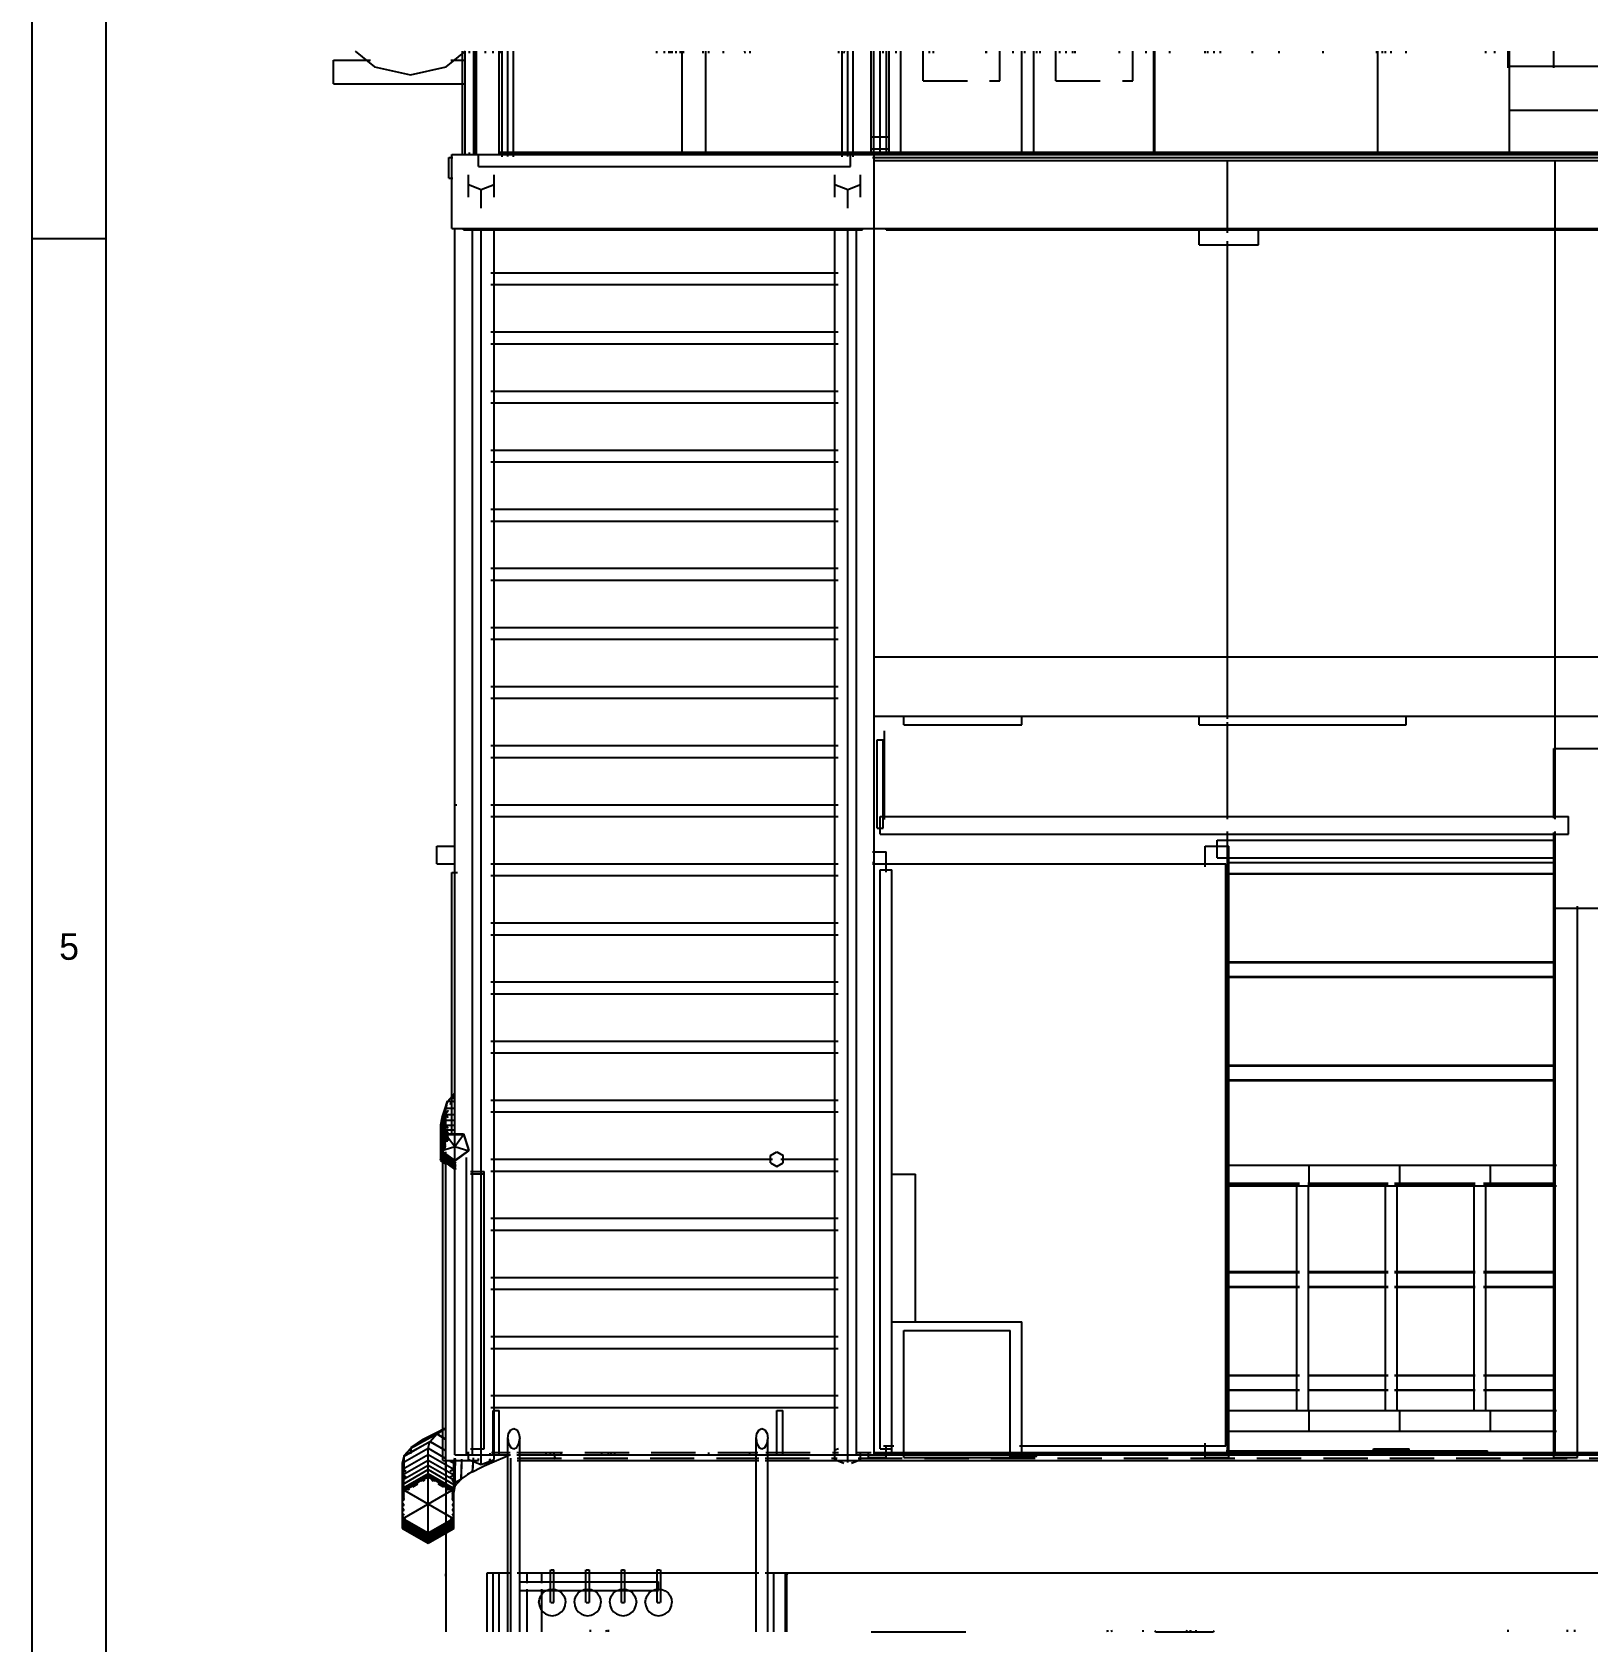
# Model space of a CAD drawing. Extents: x 5 to 836, y 5 to 589.
# Drawn here: x 5 to 110.3, y 106.3 to 215.3 of the extents above; entities that cross this region are included whole.
import ezdxf
from ezdxf.enums import TextEntityAlignment as Align

# ---------------------------------------------------------------- set-up
doc = ezdxf.new("R2010")
doc.units = 0
doc.linetypes.add('DASHED', pattern=[4.5, 3, -1.5])
for name, color, linetype in [('CUT', 7, 'CONTINUOUS'), ('DETAIL', 8, 'CONTINUOUS'), ('FRAME', 7, 'CONTINUOUS'), ('MARKING', 4, 'DASHED'), ('OUTLINE', 7, 'CONTINUOUS'), ('TEXT', 7, 'CONTINUOUS'), ('THIN', 7, 'CONTINUOUS')]:
    doc.layers.add(name, color=color, linetype=linetype)

msp = doc.modelspace()

# ---------------------------------------------------------------- linework, layer by layer
at = {"layer": 'CUT'}
for p, q in [((35, 207), (35, 214)), ((36.6, 207), (36.6, 214)), ((36.6, 207.16), (197.4, 207.16)), ((36.6, 207.06), (197.4, 207.06)), ((33.4, 207), (200.6, 207)), ((33.4, 202), (33.4, 207)), ((62, 119), (62, 207)), ((33.4, 202), (200.6, 202)), ((33.6, 119), (33.6, 202)), ((34.2, 201.91), (34.2, 202)), ((34.2, 201.9), (61.2, 201.9)), ((34.8, 119), (34.8, 202)), ((60.8, 119), (60.8, 202)), ((61.2, 201.9), (61.2, 201.99)), ((62.8, 201.9), (62.8, 201.97)), ((62.8, 201.9), (171.2, 201.9)), ((62, 173), (172, 173)), ((62, 169), (172, 169)), ((64, 168.4), (64, 169)), ((72, 168.4), (72, 169)), ((84, 168.4), (84, 169)), ((98, 168.4), (98, 169)), ((62.7, 162), (62.7, 168)), ((64, 168.4), (72, 168.4)), ((84, 168.4), (98, 168.4)), ((32.65, 139.6), (33.01, 140.72)), ((33.01, 140.72), (34.19, 140.72)), ((34.19, 140.72), (34.46, 139.88)), ((32.65, 139.6), (33.6, 138.91)), ((33, 118.11), (33, 139.51)), ((33.6, 138.91), (34.55, 139.6)), ((34.46, 139.88), (34.55, 139.6)), ((54.97, 139.25), (55.4, 139.5)), ((55.4, 139.5), (55.83, 139.25)), ((34.4, 119), (34.4, 139.11)), ((54.97, 138.75), (54.97, 139.25)), ((54.97, 138.75), (55.4, 138.5)), ((55.4, 138.5), (55.83, 138.75)), ((55.83, 138.75), (55.83, 139.25)), ((63.2, 119), (63.2, 138)), ((63.2, 138), (64.8, 138)), ((64.8, 128), (64.8, 138)), ((63.2, 128), (72, 128)), ((72, 119), (72, 128)), ((36.2, 119), (36.2, 122)), ((36.24, 122), (36.6, 122)), ((36.6, 119), (36.6, 122)), ((55.4, 119), (55.4, 122)), ((55.44, 122), (55.8, 122)), ((55.8, 119), (55.8, 122)), ((37.2, 120.09), (37.25, 120.44)), ((37.2, 120.09), (37.25, 119.75)), ((37.25, 120.44), (37.4, 120.69)), ((37.4, 120.69), (37.6, 120.78)), ((37.6, 120.78), (37.8, 120.69)), ((37.8, 120.69), (37.95, 120.44)), ((37.95, 120.44), (38, 120.09)), ((37.95, 119.75), (38, 120.09)), ((54, 120.09), (54.05, 120.44)), ((54, 120.09), (54.05, 119.75)), ((54.05, 120.44), (54.2, 120.69)), ((54.2, 120.69), (54.4, 120.78)), ((54.4, 120.78), (54.55, 120.71)), ((54.55, 120.71), (54.6, 120.69)), ((54.6, 120.69), (54.75, 120.44)), ((54.75, 120.44), (54.8, 120.09)), ((54.75, 119.75), (54.8, 120.09)), ((33.6, 119), (34.8, 119)), ((36.2, 119), (36.56, 119)), ((37.25, 119.75), (37.4, 119.49)), ((37.4, 119.49), (37.6, 119.4)), ((37.6, 119.4), (37.8, 119.49)), ((37.8, 119.49), (37.95, 119.75)), ((54, 119), (200.4, 119)), ((54.05, 119.75), (54.2, 119.49)), ((54.2, 119.49), (54.4, 119.4)), ((54.4, 119.4), (54.6, 119.49)), ((54.6, 119.49), (54.75, 119.75)), ((62, 119.16), (172, 119.16)), ((62, 119.06), (172, 119.06)), ((30.07, 116.71), (31.8, 117.71)), ((31.8, 117.71), (33.53, 116.71)), ((33, 118.11), (33, 110.11)), ((30.07, 114.71), (30.07, 116.71)), ((33.53, 114.71), (33.53, 116.71)), ((30.07, 114.71), (31.8, 113.71)), ((31.8, 113.71), (33.53, 114.71)), ((33, 110.11), (33, 107)), ((35.8, 111), (36.6, 111)), ((35.8, 107), (35.8, 111)), ((36.6, 107), (36.6, 111)), ((55.2, 107), (55.2, 111)), ((55.2, 111), (56, 111)), ((56, 107), (56, 111))]:
    msp.add_line(p, q, dxfattribs=at)
at = {"layer": 'DETAIL'}
for p, q in [((26.86, 214), (28.17, 212.95)), ((33.03, 212.95), (34.34, 214)), ((34.12, 207), (34.12, 214)), ((34.31, 207), (34.31, 214)), ((34.6, 213.86), (34.6, 214)), ((34.89, 207), (34.89, 214)), ((35, 207), (35, 214)), ((35.08, 207), (35.08, 214)), ((35.68, 213.86), (35.68, 214)), ((36.2, 213.86), (36.2, 214)), ((36.6, 207), (36.6, 214)), ((36.72, 213.86), (36.72, 214)), ((36.82, 206.86), (36.82, 214)), ((37.2, 206.87), (37.2, 214)), ((37.58, 206.86), (37.58, 214)), ((47.28, 213.86), (47.28, 214)), ((47.8, 213.86), (47.8, 214)), ((48.12, 213.86), (48.12, 214)), ((48.2, 213.86), (48.2, 214)), ((48.31, 213.86), (48.31, 214)), ((48.32, 213.86), (48.32, 214)), ((48.6, 213.86), (48.6, 214)), ((48.89, 213.86), (48.89, 214)), ((49, 207), (49, 214)), ((49.08, 213.86), (49.08, 214)), ((50.42, 213.86), (50.42, 214)), ((50.6, 207), (50.6, 214)), ((51.8, 213.86), (51.8, 214)), ((53.6, 213.86), (53.6, 214)), ((59.6, 213.88), (59.6, 214)), ((59.82, 206.86), (59.82, 214)), ((60.2, 206.87), (60.2, 214)), ((60.58, 206.86), (60.58, 214)), ((61.8, 207), (61.8, 214)), ((61.97, 207), (61.97, 214)), ((62.4, 207), (62.4, 214)), ((62.6, 213.86), (62.6, 214)), ((62.83, 207), (62.83, 214)), ((63, 207), (63, 214)), ((63.8, 207), (63.8, 214)), ((66, 213.86), (66, 214)), ((69.58, 213.86), (69.58, 214)), ((69.6, 213.88), (69.6, 214)), ((71.4, 213.88), (71.4, 214)), ((72, 207), (72, 214)), ((72.2, 213.86), (72.2, 214)), ((72.8, 207), (72.8, 214)), ((73, 213.86), (73, 214)), ((73.22, 213.86), (73.22, 214)), ((74.57, 213.88), (74.57, 214)), ((75, 213.86), (75, 214)), ((75.43, 213.88), (75.43, 214)), ((75.6, 213.88), (75.6, 214)), ((78.6, 213.88), (78.6, 214)), ((80.4, 213.88), (80.4, 214)), ((80.92, 207), (80.92, 214)), ((81, 207), (81, 214)), ((82, 213.88), (82, 214)), ((84.4, 213.88), (84.4, 214)), ((84.57, 213.88), (84.57, 214)), ((85, 213.88), (85, 214)), ((85.43, 213.88), (85.43, 214)), ((87.6, 213.88), (87.6, 214)), ((89.4, 213.88), (89.4, 214)), ((92.38, 213.86), (92.38, 214)), ((96.02, 213.86), (96.02, 214)), ((96.08, 207), (96.08, 214)), ((96.4, 213.88), (96.4, 214)), ((96.6, 213.88), (96.6, 214)), ((97, 213.86), (97, 214)), ((98, 213.88), (98, 214)), ((103.4, 213.86), (103.4, 214)), ((104, 213.88), (104, 214)), ((104.92, 212.88), (104.92, 214)), ((105, 207), (105, 214)), ((108, 212.88), (108, 214)), ((25.4, 211.8), (25.4, 213.4)), ((25.4, 213.4), (27.9, 213.4)), ((28.17, 212.95), (30.6, 212.4)), ((30.6, 212.4), (33.03, 212.95)), ((33.33, 213.4), (34.3, 213.4)), ((104.9, 213), (129.1, 213)), ((25.4, 211.8), (34.3, 211.8)), ((105, 210), (129, 210)), ((61.8, 208.2), (63, 208.2)), ((34.6, 207), (34.6, 207.14)), ((61.8, 207.4), (63, 207.4)), ((62.6, 207), (62.6, 207.14)), ((69.58, 207), (69.58, 207.14)), ((72.2, 207), (72.2, 207.14)), ((73, 207), (73, 207.14)), ((73.22, 207), (73.22, 207.14)), ((75, 207), (75, 207.14)), ((80.86, 207.4), (81, 207.4)), ((92.38, 207), (92.38, 207.14)), ((96.02, 207), (96.02, 207.14)), ((97, 207), (97, 207.14)), ((103.4, 207), (103.4, 207.14)), ((104, 207), (104, 207.14)), ((104.92, 207), (104.92, 207.14)), ((108, 207), (108, 207.14)), ((33.2, 205.4), (33.2, 206.8)), ((33.2, 206.8), (33.48, 206.8)), ((33.4, 207), (200.6, 207)), ((33.4, 202), (33.4, 207)), ((35.2, 206.2), (35.2, 207)), ((35.2, 206.2), (60.4, 206.2)), ((60.4, 206.2), (60.4, 207)), ((61.88, 206.8), (159.95, 206.8)), ((62, 119), (62, 207)), ((62, 206.6), (172, 206.6)), ((85.92, 201.7), (85.92, 206.6)), ((108.08, 162.02), (108.08, 206.6)), ((33.2, 205.4), (33.48, 205.4)), ((34.53, 204.13), (34.53, 205.63)), ((34.53, 204.97), (35.4, 204.64)), ((35.4, 204.64), (36.27, 204.97)), ((36.27, 204.13), (36.27, 205.63)), ((59.33, 204.13), (59.33, 205.63)), ((59.33, 204.97), (60.2, 204.64)), ((60.2, 204.64), (61.07, 204.97)), ((61.07, 204.13), (61.07, 205.63)), ((35.4, 203.38), (35.4, 204.64)), ((60.2, 203.38), (60.2, 204.64)), ((33.4, 202), (62, 202)), ((33.6, 140.69), (33.6, 202)), ((34.8, 119), (34.8, 202)), ((35.4, 118.34), (35.4, 201.98)), ((36.27, 118.67), (36.27, 202)), ((59.33, 118.67), (59.33, 202)), ((60.2, 118.48), (60.2, 201.98)), ((60.8, 119), (60.8, 202)), ((84, 201.9), (88, 201.9)), ((84, 200.9), (84, 201.9)), ((88, 200.9), (88, 201.9)), ((84, 200.9), (88, 200.9)), ((85.92, 168.82), (85.92, 201.15)), ((36.04, 199), (59.56, 199)), ((36.04, 198.2), (59.56, 198.2)), ((36.04, 195), (59.56, 195)), ((36.04, 194.2), (59.56, 194.2)), ((36.04, 191), (59.56, 191)), ((36.04, 190.2), (59.56, 190.2)), ((36.04, 187), (59.56, 187)), ((36.04, 186.2), (59.56, 186.2)), ((36.04, 183), (59.56, 183)), ((36.04, 182.2), (59.56, 182.2)), ((36.04, 179), (59.56, 179)), ((36.04, 178.2), (59.56, 178.2)), ((36.04, 175), (59.56, 175)), ((36.04, 174.2), (59.56, 174.2)), ((36.04, 171), (59.56, 171)), ((36.04, 170.2), (59.56, 170.2)), ((64, 168.4), (64, 169)), ((64, 169), (72, 169)), ((72, 168.4), (72, 169)), ((84, 168.4), (84, 169)), ((84, 169), (98, 169)), ((98, 168.4), (98, 169)), ((64, 168.4), (72, 168.4)), ((84, 168.4), (98, 168.4)), ((85.92, 162.02), (85.92, 168.58)), ((36.04, 167), (59.56, 167)), ((62.2, 161.4), (62.2, 167.4)), ((62.2, 167.4), (62.6, 167.4)), ((62.6, 161.4), (62.6, 167.4)), ((36.04, 166.2), (59.56, 166.2)), ((33.6, 163), (33.74, 163)), ((36.04, 163), (59.56, 163)), ((36.04, 162.2), (59.56, 162.2)), ((62.2, 161.4), (62.6, 161.4)), ((62.4, 161), (62.4, 162.2)), ((62.4, 162.2), (109, 162.2)), ((109, 161), (109, 162.2)), ((32.4, 160.2), (33.6, 160.2)), ((32.4, 159), (32.4, 160.2)), ((62.4, 161), (109, 161)), ((84.4, 160.2), (86, 160.2)), ((84.4, 158.8), (84.4, 160.2)), ((85.2, 159.4), (85.2, 160.6)), ((85.2, 160.6), (108.1, 160.6)), ((85.92, 119), (85.92, 161.18)), ((86, 118.8), (86, 160.2)), ((108, 118.8), (108, 160.2)), ((108, 160.2), (108.13, 160.2)), ((108.08, 119), (108.08, 161.18)), ((61.87, 159.8), (62.8, 159.8)), ((61.87, 159.08), (62, 159.08)), ((62.8, 158.44), (62.8, 159.8)), ((85.2, 159.4), (108.1, 159.4)), ((85.92, 159.08), (108.08, 159.08)), ((32.4, 159), (33.6, 159)), ((33.4, 140.68), (33.4, 158.4)), ((33.4, 158.4), (33.8, 158.4)), ((36.04, 159), (59.56, 159)), ((36.04, 158.2), (59.56, 158.2)), ((61.87, 159), (85.8, 159)), ((62.4, 119.4), (62.4, 158.6)), ((62.4, 158.6), (63.2, 158.6)), ((63.2, 119), (63.2, 158.6)), ((85.8, 119.6), (85.8, 159)), ((85.89, 158.35), (108.12, 158.35)), ((85.89, 158.31), (108.12, 158.31)), ((109.6, 118.8), (109.6, 156.14)), ((36.04, 155), (59.56, 155)), ((36.04, 154.2), (59.56, 154.2)), ((85.89, 152.36), (108.12, 152.36)), ((85.89, 152.32), (108.12, 152.32)), ((36.04, 151), (59.56, 151)), ((85.89, 151.36), (108.12, 151.36)), ((85.89, 151.32), (108.12, 151.32)), ((36.04, 150.2), (59.56, 150.2)), ((36.04, 147), (59.56, 147)), ((36.04, 146.2), (59.56, 146.2)), ((85.89, 145.37), (108.12, 145.37)), ((85.89, 145.33), (108.12, 145.33)), ((85.89, 144.37), (108.12, 144.37)), ((85.89, 144.33), (108.12, 144.33)), ((32.74, 141.82), (33.13, 142.93)), ((32.75, 141.8), (33.12, 142.92)), ((33.02, 142.45), (33.12, 142.92)), ((33.12, 142.92), (33.51, 142.91)), ((33.13, 142.93), (33.57, 143.43)), ((33.13, 142.93), (33.52, 142.92)), ((33.32, 142.7), (33.36, 142.83)), ((33.32, 142.69), (33.36, 142.81)), ((33.45, 143.07), (33.59, 143.44)), ((33.45, 143.06), (33.57, 143.43)), ((36.04, 143), (59.56, 143)), ((32.65, 141.33), (33.01, 142.45)), ((32.65, 141.34), (33.02, 142.45)), ((32.65, 140.91), (33.01, 142.03)), ((32.65, 141.34), (32.75, 141.8)), ((32.74, 141.82), (33.19, 142.32)), ((32.74, 141.82), (32.95, 141.66)), ((32.75, 141.8), (32.96, 141.64)), ((33.01, 140.25), (33.01, 142.45)), ((33.01, 142.45), (33.53, 142.45)), ((33.01, 142.03), (33.53, 142.03)), ((33.01, 142.03), (33.16, 141.82)), ((33.02, 142.45), (33.54, 142.45)), ((36.04, 142.2), (59.56, 142.2)), ((32.65, 140.52), (33.01, 141.64)), ((32.65, 141.34), (32.75, 141.26)), ((32.65, 138.91), (32.65, 141.33)), ((32.65, 141.33), (32.75, 141.25)), ((32.65, 140.18), (33.01, 141.3)), ((32.65, 139.88), (33.01, 141)), ((32.65, 140.91), (32.89, 140.98)), ((32.65, 140.91), (32.75, 140.83)), ((32.65, 139.62), (33.01, 140.73)), ((32.65, 139.56), (33.01, 140.68)), ((32.65, 140.52), (32.89, 140.6)), ((33.01, 141.64), (33.53, 141.64)), ((33.01, 141.3), (33.53, 141.3)), ((33.01, 141.3), (33.16, 141.1)), ((33.01, 141), (33.53, 141)), ((33.01, 141), (33.16, 140.79)), ((33.01, 140.73), (33.53, 140.73)), ((33.01, 140.73), (33.16, 140.53)), ((33.01, 140.68), (34.19, 140.68)), ((33.01, 140.68), (33.6, 139.87)), ((33.6, 139.87), (34.19, 140.68)), ((34.19, 140.68), (34.55, 139.56)), ((32.65, 139.44), (33.01, 140.55)), ((32.65, 140.52), (32.75, 140.45)), ((32.65, 139.4), (33.01, 140.51)), ((32.65, 139.32), (33.01, 140.44)), ((32.65, 139.21), (33.01, 140.34)), ((32.65, 139.13), (33.01, 140.25)), ((32.65, 140.18), (32.75, 140.1)), ((32.65, 139.88), (32.89, 139.96)), ((32.65, 139.88), (32.75, 139.8)), ((32.65, 139.56), (33.6, 139.87)), ((32.65, 139.62), (32.89, 139.69)), ((32.65, 139.62), (32.75, 139.54)), ((32.65, 139.56), (33.6, 138.87)), ((32.65, 139.44), (32.89, 139.51)), ((32.8, 118.6), (32.8, 140.4)), ((32.8, 140.4), (33.2, 140.4)), ((32.85, 139.68), (32.98, 140.06)), ((32.85, 139.62), (32.97, 139.99)), ((32.89, 139.66), (32.98, 139.93)), ((32.89, 139.64), (32.97, 139.89)), ((33.01, 140.55), (33.14, 140.55)), ((33.01, 140.51), (33.14, 140.51)), ((33.01, 140.51), (33.16, 140.31)), ((33.01, 140.44), (33.14, 140.44)), ((33.01, 140.44), (33.16, 140.24)), ((33.01, 140.34), (33.14, 140.34)), ((33.01, 140.34), (33.09, 140.23)), ((33.01, 140.25), (33.14, 140.25)), ((33.6, 119), (33.6, 139.87)), ((33.6, 139.87), (34.55, 139.56)), ((33.6, 138.87), (34.55, 139.56)), ((54.97, 139.25), (55.4, 139.5)), ((55.4, 139.5), (55.83, 139.25)), ((32.64, 138.97), (32.77, 139.37)), ((32.64, 138.92), (32.97, 138.69)), ((32.64, 138.9), (32.97, 138.67)), ((32.65, 139.44), (33.6, 138.74)), ((32.65, 139.06), (32.77, 139.44)), ((32.65, 139.4), (32.77, 139.43)), ((32.65, 139.32), (32.89, 139.4)), ((32.65, 139.4), (32.75, 139.32)), ((32.65, 139.32), (33.6, 138.63)), ((32.65, 138.91), (32.77, 139.31)), ((32.65, 139.22), (32.89, 139.3)), ((32.65, 138.89), (32.77, 139.27)), ((32.65, 139.22), (33.6, 138.53)), ((32.65, 139.13), (32.77, 139.17)), ((32.65, 139.06), (32.89, 139.14)), ((32.65, 139.13), (33.6, 138.44)), ((32.65, 139.07), (32.77, 139.11)), ((32.65, 139.07), (32.97, 138.84)), ((32.65, 139.06), (33.6, 138.37)), ((32.65, 138.97), (32.77, 139.01)), ((32.65, 139), (33.6, 138.31)), ((32.65, 138.92), (32.89, 139)), ((32.65, 138.9), (32.89, 138.98)), ((32.65, 138.89), (32.89, 138.97)), ((32.65, 138.97), (32.97, 138.74)), ((33.6, 138.74), (33.71, 138.82)), ((33.6, 138.63), (33.71, 138.71)), ((33.6, 138.53), (33.71, 138.61)), ((33.6, 138.44), (33.71, 138.52)), ((33.6, 138.37), (33.71, 138.44)), ((33.6, 138.31), (33.71, 138.38)), ((36.04, 139), (55.11, 139)), ((54.97, 138.75), (54.97, 139.25)), ((54.97, 138.75), (55.4, 138.5)), ((55.4, 138.5), (55.83, 138.75)), ((55.67, 139), (59.56, 139)), ((55.83, 138.75), (55.83, 139.25)), ((85.84, 138.6), (108.18, 138.6)), ((91.43, 137.2), (91.43, 138.6)), ((97.57, 137.2), (97.57, 138.6)), ((103.71, 137.2), (103.71, 138.6)), ((34.67, 138.16), (35.6, 138.16)), ((34.67, 138.02), (35.6, 138.02)), ((35.6, 119.4), (35.6, 138.16)), ((36.04, 138.2), (59.56, 138.2)), ((63.2, 138), (64.8, 138)), ((64.8, 128), (64.8, 138)), ((85.89, 137.38), (90.78, 137.38)), ((85.89, 137.34), (90.78, 137.34)), ((91.34, 137.38), (96.79, 137.38)), ((91.34, 137.34), (96.79, 137.34)), ((97.21, 137.38), (102.67, 137.38)), ((97.21, 137.34), (102.67, 137.34)), ((103.23, 137.38), (108.12, 137.38)), ((103.23, 137.34), (108.12, 137.34)), ((85.84, 137.2), (108.18, 137.2)), ((90.6, 122), (90.6, 137.2)), ((91.4, 122), (91.4, 137.2)), ((96.6, 122), (96.6, 137.2)), ((97.4, 122), (97.4, 137.2)), ((102.6, 122), (102.6, 137.2)), ((103.4, 122), (103.4, 137.2)), ((36.04, 135), (59.56, 135)), ((36.04, 134.2), (59.56, 134.2)), ((36.04, 131), (59.56, 131)), ((85.89, 131.39), (90.78, 131.39)), ((85.89, 131.34), (90.78, 131.34)), ((91.34, 131.39), (96.79, 131.39)), ((91.34, 131.34), (96.79, 131.34)), ((97.21, 131.39), (102.67, 131.39)), ((97.21, 131.34), (102.67, 131.34)), ((103.23, 131.39), (108.12, 131.39)), ((103.23, 131.34), (108.12, 131.34)), ((36.04, 130.2), (59.56, 130.2)), ((85.89, 130.39), (90.78, 130.39)), ((85.89, 130.35), (90.78, 130.35)), ((91.34, 130.39), (96.79, 130.39)), ((91.34, 130.35), (96.79, 130.35)), ((97.21, 130.39), (102.67, 130.39)), ((97.21, 130.35), (102.67, 130.35)), ((103.23, 130.39), (108.12, 130.39)), ((103.23, 130.35), (108.12, 130.35)), ((63.2, 128), (72, 128)), ((72, 119), (72, 128)), ((36.04, 127), (59.56, 127)), ((64, 118.8), (64, 127.4)), ((64, 127.4), (71.2, 127.4)), ((71.2, 118.8), (71.2, 127.4)), ((36.04, 126.2), (59.56, 126.2)), ((85.89, 124.39), (90.78, 124.39)), ((85.89, 124.35), (90.78, 124.35)), ((91.34, 124.39), (96.79, 124.39)), ((91.34, 124.35), (96.79, 124.35)), ((97.21, 124.39), (102.67, 124.39)), ((97.21, 124.35), (102.67, 124.35)), ((103.23, 124.39), (108.12, 124.39)), ((103.23, 124.35), (108.12, 124.35)), ((85.89, 123.4), (90.78, 123.4)), ((85.89, 123.36), (90.78, 123.36)), ((91.34, 123.4), (96.79, 123.4)), ((91.34, 123.36), (96.79, 123.36)), ((97.21, 123.4), (102.67, 123.4)), ((97.21, 123.36), (102.67, 123.36)), ((103.23, 123.4), (108.12, 123.4)), ((103.23, 123.36), (108.12, 123.36)), ((36.04, 123), (59.56, 123)), ((36.04, 122.2), (59.56, 122.2)), ((55.4, 119), (55.4, 122)), ((55.4, 122), (55.8, 122)), ((55.8, 119), (55.8, 122)), ((85.84, 122), (108.18, 122)), ((91.43, 120.6), (91.43, 122)), ((97.57, 120.6), (97.57, 122)), ((103.71, 120.6), (103.71, 122)), ((30.17, 118.91), (31.91, 119.9)), ((30.19, 118.94), (31.94, 119.9)), ((30.63, 119.45), (32.39, 120.41)), ((30.65, 119.48), (32.42, 120.41)), ((30.65, 119.48), (31.45, 120.02)), ((31.45, 120.02), (32.99, 120.83)), ((31.45, 119.89), (31.45, 120.02)), ((31.47, 120.05), (32.9, 120.77)), ((31.47, 120.05), (32.63, 120.63)), ((31.47, 119.92), (31.47, 120.05)), ((31.81, 119.44), (31.91, 119.9)), ((31.91, 119.9), (32.95, 119.3)), ((31.94, 119.9), (32.39, 120.41)), ((31.94, 119.9), (32.97, 119.28)), ((32.39, 120.41), (32.96, 120.06)), ((32.42, 120.41), (32.99, 120.79)), ((32.42, 120.41), (32.99, 120.05)), ((32.62, 120.5), (32.63, 120.63)), ((32.63, 120.63), (32.99, 120.81)), ((32.64, 120.53), (32.65, 120.66)), ((32.65, 120.66), (32.89, 120.78)), ((32.65, 120.66), (32.9, 120.77)), ((85.84, 120.6), (108.18, 120.6)), ((30.07, 118.44), (31.8, 119.44)), ((30.07, 118.45), (31.81, 119.44)), ((30.07, 118.02), (31.8, 119.02)), ((30.07, 118.45), (30.17, 118.91)), ((30.15, 116.94), (30.19, 118.94)), ((30.16, 116.91), (30.17, 118.91)), ((30.19, 118.94), (30.63, 119.45)), ((30.63, 119.05), (30.63, 119.45)), ((30.64, 119.08), (30.65, 119.48)), ((31.8, 113), (31.8, 119.44)), ((31.8, 119.44), (32.95, 118.77)), ((31.8, 119.02), (33.53, 118.02)), ((31.81, 119.44), (32.85, 118.83)), ((33.54, 118.43), (33.61, 118.78)), ((33.6, 119), (34.8, 119)), ((34.53, 118.67), (34.53, 119.2)), ((34.67, 119.4), (35.6, 119.4)), ((34.81, 117.85), (34.87, 118.79)), ((35.95, 118.41), (37.33, 118.98)), ((36, 118.97), (36.01, 119.1)), ((36.04, 119), (37.38, 119)), ((37.8, 119), (54.17, 119)), ((37.81, 119.14), (37.94, 119.18)), ((40.09, 119), (40.09, 119.14)), ((43.57, 119), (43.57, 119.14)), ((44, 119), (44, 119.14)), ((44.43, 119), (44.43, 119.14)), ((50.8, 119), (50.8, 119.14)), ((53.57, 119), (53.57, 119.14)), ((54, 119), (54, 119.14)), ((54.65, 119), (59.56, 119)), ((59.33, 119.33), (59.58, 119.43)), ((60.8, 119), (85.92, 119)), ((61.07, 118.67), (61.07, 119.2)), ((61.6, 118.8), (61.6, 119.08)), ((61.6, 118.8), (62.8, 118.8)), ((62.4, 119.4), (63.2, 119.4)), ((62.62, 119.6), (63.32, 119.6)), ((62.67, 119.02), (64, 119.02)), ((62.8, 118.8), (62.8, 119.5)), ((64, 118.8), (71.2, 118.8)), ((71.13, 118.89), (73, 118.89)), ((71.84, 119.6), (85.8, 119.6)), ((72.8, 119), (72.8, 119.14)), ((73, 118.89), (73, 119.17)), ((75.5, 119.02), (75.5, 119.14)), ((75.5, 119.02), (84.55, 119.02)), ((84.4, 118.8), (84.4, 119.78)), ((84.4, 118.8), (86, 118.8)), ((85.81, 119.26), (103.5, 119.26)), ((85.81, 119.02), (103.5, 119.02)), ((95.8, 119.4), (98.2, 119.4)), ((95.8, 119), (98.2, 119)), ((103.5, 119.02), (103.5, 119.26)), ((108, 118.8), (109.6, 118.8)), ((108.08, 119), (125.92, 119)), ((30.06, 116.45), (30.07, 118.45)), ((30.07, 117.63), (31.8, 118.63)), ((30.07, 114), (30.07, 118.44)), ((30.07, 117.29), (31.8, 118.29)), ((30.07, 118.02), (30.3, 117.89)), ((30.07, 116.99), (31.8, 117.99)), ((30.07, 116.73), (31.8, 117.73)), ((31.8, 118.63), (33.53, 117.63)), ((31.8, 118.29), (33.53, 117.29)), ((31.8, 117.99), (33.53, 116.99)), ((31.8, 117.73), (33.53, 116.73)), ((32.8, 118.6), (35.2, 118.6)), ((33.29, 117.89), (33.52, 118.02)), ((33.3, 118.57), (33.53, 118.44)), ((33.31, 118.57), (33.54, 118.43)), ((33.53, 114), (33.53, 118.44)), ((33.53, 116.43), (33.54, 118.43)), ((33.61, 116.87), (33.65, 118.73)), ((33.63, 116.9), (33.64, 118.76)), ((34.03, 117.34), (34.09, 118.67)), ((34.03, 117.34), (34.83, 117.88)), ((34.05, 117.37), (34.08, 118.7)), ((34.46, 117.68), (34.81, 117.86)), ((34.48, 117.7), (34.83, 117.88)), ((34.53, 118.67), (35.4, 118.34)), ((34.81, 117.85), (35.97, 118.44)), ((34.83, 117.88), (34.87, 118.68)), ((35.2, 118.6), (35.2, 118.74)), ((35.4, 118.34), (36.27, 118.67)), ((35.61, 118.26), (35.97, 118.44)), ((35.71, 118.29), (35.95, 118.41)), ((35.95, 118.41), (35.97, 118.68)), ((35.97, 118.44), (35.99, 118.71)), ((37.4, 107), (37.4, 118.6)), ((37.82, 118.6), (54.19, 118.6)), ((54.61, 118.6), (196.6, 118.6)), ((59.33, 118.67), (59.95, 118.43)), ((60.45, 118.43), (61.07, 118.67)), ((30.06, 116.45), (30.16, 116.91)), ((30.07, 116.67), (31.8, 117.67)), ((30.07, 117.63), (30.3, 117.5)), ((30.07, 116.54), (31.8, 117.54)), ((30.07, 117.29), (30.18, 117.22)), ((30.07, 116.5), (31.11, 117.1)), ((30.07, 116.73), (30.18, 116.66)), ((30.07, 114.67), (33.53, 116.67)), ((30.07, 116.67), (33.53, 114.67)), ((30.41, 116.63), (30.53, 116.7)), ((30.76, 116.83), (31.11, 117.03)), ((31.34, 117.24), (31.8, 117.5)), ((31.45, 117.23), (31.57, 117.3)), ((31.8, 117.67), (33.53, 116.67)), ((31.8, 117.54), (33.53, 116.54)), ((31.8, 117.5), (32.26, 117.24)), ((32.03, 117.3), (32.15, 117.23)), ((32.49, 117.1), (33.53, 116.5)), ((32.49, 117.03), (32.84, 116.83)), ((33.07, 116.7), (33.19, 116.63)), ((33.3, 117.5), (33.53, 117.63)), ((33.42, 117.22), (33.53, 117.29)), ((33.42, 116.66), (33.53, 116.73)), ((33.45, 117.03), (34.03, 117.34)), ((33.47, 117.05), (34.05, 117.37)), ((33.49, 116.8), (33.61, 116.87)), ((33.51, 116.83), (33.63, 116.9)), ((33.53, 116.43), (33.63, 116.9)), ((33.61, 116.87), (34.05, 117.37)), ((30.06, 116.45), (30.18, 116.38)), ((30.06, 116.33), (30.18, 116.4)), ((30.06, 116.17), (30.18, 116.1)), ((30.06, 116.02), (30.18, 116.09)), ((30.06, 116.01), (30.18, 115.94)), ((30.07, 116.54), (30.18, 116.48)), ((30.07, 116.43), (30.18, 116.5)), ((30.07, 116.5), (30.18, 116.44)), ((30.07, 116.44), (30.18, 116.37)), ((30.07, 116.43), (30.18, 116.36)), ((30.07, 116.32), (30.18, 116.26)), ((30.07, 116.24), (30.18, 116.31)), ((30.07, 116.18), (30.18, 116.25)), ((30.07, 116.24), (30.18, 116.18)), ((30.07, 116.17), (30.18, 116.23)), ((30.07, 116.11), (30.18, 116.17)), ((30.07, 116.08), (30.18, 116.15)), ((30.07, 116.06), (30.18, 116.13)), ((30.07, 116.11), (30.18, 116.04)), ((30.07, 116.01), (30.18, 116.07)), ((30.07, 116.06), (30.18, 115.99)), ((30.07, 116.03), (30.19, 115.96)), ((30.07, 116), (30.18, 115.93)), ((30.07, 115.63), (30.18, 115.7)), ((30.07, 115.63), (30.18, 115.57)), ((33.41, 116.36), (33.53, 116.43)), ((33.41, 116.37), (33.53, 116.43)), ((33.42, 116.48), (33.53, 116.54)), ((33.42, 116.5), (33.53, 116.43)), ((33.42, 116.44), (33.53, 116.5)), ((33.42, 116.4), (33.53, 116.33)), ((33.42, 116.26), (33.53, 116.32)), ((33.42, 116.31), (33.53, 116.24)), ((33.42, 116.25), (33.53, 116.18)), ((33.42, 116.18), (33.53, 116.24)), ((33.42, 116.23), (33.53, 116.17)), ((33.42, 116.1), (33.54, 116.17)), ((33.42, 116.17), (33.53, 116.11)), ((33.42, 116.15), (33.53, 116.08)), ((33.42, 116.13), (33.53, 116.06)), ((33.42, 116.04), (33.53, 116.11)), ((33.42, 116.09), (33.54, 116.02)), ((33.42, 116.07), (33.53, 116.01)), ((33.42, 115.99), (33.53, 116.06)), ((33.42, 115.96), (33.53, 116.03)), ((33.42, 115.94), (33.54, 116.01)), ((33.42, 115.93), (33.53, 116)), ((33.42, 115.7), (33.53, 115.63)), ((33.42, 115.57), (33.53, 115.63)), ((30.07, 115.29), (30.18, 115.36)), ((30.07, 115.29), (30.18, 115.22)), ((30.07, 114.99), (30.18, 114.92)), ((30.07, 114.73), (30.18, 114.79)), ((30.07, 114.73), (30.18, 114.66)), ((30.07, 114.54), (30.3, 114.68)), ((30.07, 114.67), (31.8, 113.67)), ((30.07, 114.5), (30.18, 114.57)), ((30.07, 114.43), (30.3, 114.56)), ((30.07, 114.54), (31.8, 113.54)), ((30.07, 114.5), (30.18, 114.44)), ((30.07, 114.43), (31.8, 113.43)), ((31.8, 113.67), (33.53, 114.67)), ((31.8, 113.54), (33.53, 114.54)), ((31.8, 113.43), (33.53, 114.43)), ((33.3, 114.68), (33.53, 114.54)), ((33.3, 114.56), (33.53, 114.43)), ((33.42, 115.36), (33.53, 115.29)), ((33.42, 115.22), (33.53, 115.29)), ((33.42, 114.92), (33.53, 114.99)), ((33.42, 114.79), (33.53, 114.73)), ((33.42, 114.66), (33.53, 114.73)), ((33.42, 114.57), (33.53, 114.5)), ((33.42, 114.44), (33.53, 114.5)), ((30.07, 114.32), (30.18, 114.39)), ((30.07, 114.24), (30.3, 114.38)), ((30.07, 114.33), (31.8, 113.33)), ((30.07, 114.17), (30.3, 114.3)), ((30.07, 114.24), (31.8, 113.24)), ((30.07, 114.06), (30.3, 114.19)), ((30.07, 114.18), (31.8, 113.18)), ((30.07, 114.17), (31.8, 113.17)), ((30.07, 114.11), (30.18, 114.17)), ((30.07, 114.03), (30.3, 114.16)), ((30.07, 114.01), (30.3, 114.14)), ((30.07, 114), (30.3, 114.13)), ((30.07, 114.11), (31.8, 113.11)), ((30.07, 114.11), (31.8, 113.11)), ((30.07, 114.08), (31.8, 113.08)), ((30.07, 114.06), (31.8, 113.06)), ((30.07, 114.03), (31.8, 113.03)), ((30.07, 114.01), (31.8, 113.01)), ((31.8, 113.33), (33.53, 114.33)), ((31.8, 113.24), (33.53, 114.24)), ((31.8, 113.18), (33.53, 114.18)), ((31.8, 113.17), (33.53, 114.17)), ((31.8, 113.11), (33.53, 114.11)), ((31.8, 113.08), (33.53, 114.08)), ((31.8, 113.06), (33.53, 114.06)), ((31.8, 113.03), (33.53, 114.03)), ((31.8, 113.01), (33.53, 114.01)), ((33.3, 114.38), (33.53, 114.24)), ((33.3, 114.3), (33.53, 114.17)), ((33.3, 114.19), (33.53, 114.06)), ((33.3, 114.16), (33.53, 114.03)), ((33.3, 114.14), (33.53, 114.01)), ((33.3, 114.13), (33.53, 114)), ((33.42, 114.39), (33.53, 114.32)), ((33.42, 114.17), (33.53, 114.11)), ((40.1, 111.2), (40.3, 111.2)), ((42.5, 111.2), (42.7, 111.2)), ((44.9, 111.2), (45.1, 111.2)), ((47.3, 111.2), (47.5, 111.2)), ((35.8, 111), (37.4, 111)), ((35.8, 107), (35.8, 111)), ((36.2, 107), (36.2, 111)), ((36.6, 107), (36.6, 111)), ((37.82, 111), (54.19, 111)), ((37.94, 110.4), (47.4, 110.4)), ((47.4, 109.8), (47.4, 110.4)), ((54.61, 111), (197.8, 111)), ((55.2, 107), (55.2, 111)), ((56, 107), (56, 111)), ((37.94, 109.8), (47.4, 109.8)), ((39.3, 109), (39.33, 109.23)), ((39.3, 109), (39.33, 108.77)), ((39.33, 109.23), (39.42, 109.45)), ((39.42, 109.45), (39.56, 109.64)), ((39.56, 109.64), (39.75, 109.78)), ((39.75, 109.78), (39.97, 109.87)), ((39.97, 109.87), (40.2, 109.9)), ((40.1, 109), (40.3, 109)), ((40.2, 109.9), (40.43, 109.87)), ((40.43, 109.87), (40.65, 109.78)), ((40.65, 109.78), (40.84, 109.64)), ((40.84, 109.64), (40.98, 109.45)), ((40.98, 109.45), (41.07, 109.23)), ((41.07, 109.23), (41.1, 109)), ((41.07, 108.77), (41.1, 109)), ((41.7, 109), (41.73, 109.23)), ((41.7, 109), (41.73, 108.77)), ((41.73, 109.23), (41.82, 109.45)), ((41.82, 109.45), (41.96, 109.64)), ((41.96, 109.64), (42.15, 109.78)), ((42.15, 109.78), (42.37, 109.87)), ((42.37, 109.87), (42.6, 109.9)), ((42.5, 109), (42.7, 109)), ((42.6, 109.9), (42.83, 109.87)), ((42.83, 109.87), (43.05, 109.78)), ((43.05, 109.78), (43.24, 109.64)), ((43.24, 109.64), (43.38, 109.45)), ((43.38, 109.45), (43.47, 109.23)), ((43.47, 109.23), (43.5, 109)), ((43.47, 108.77), (43.5, 109)), ((44.1, 109), (44.13, 109.23)), ((44.1, 109), (44.13, 108.77)), ((44.13, 109.23), (44.22, 109.45)), ((44.22, 109.45), (44.36, 109.64)), ((44.36, 109.64), (44.55, 109.78)), ((44.55, 109.78), (44.77, 109.87)), ((44.77, 109.87), (45, 109.9)), ((44.9, 109), (45.1, 109)), ((45, 109.9), (45.23, 109.87)), ((45.23, 109.87), (45.45, 109.78)), ((45.45, 109.78), (45.64, 109.64)), ((45.64, 109.64), (45.78, 109.45)), ((45.78, 109.45), (45.87, 109.23)), ((45.87, 109.23), (45.9, 109)), ((45.87, 108.77), (45.9, 109)), ((46.5, 109), (46.53, 109.23)), ((46.5, 109), (46.53, 108.77)), ((46.53, 109.23), (46.62, 109.45)), ((46.62, 109.45), (46.76, 109.64)), ((46.76, 109.64), (46.95, 109.78)), ((46.95, 109.78), (47.17, 109.87)), ((47.17, 109.87), (47.4, 109.9)), ((47.3, 109), (47.5, 109)), ((47.4, 109.9), (47.63, 109.87)), ((47.63, 109.87), (47.85, 109.78)), ((47.85, 109.78), (48.04, 109.64)), ((48.04, 109.64), (48.18, 109.45)), ((48.18, 109.45), (48.27, 109.23)), ((48.27, 109.23), (48.3, 109)), ((48.27, 108.77), (48.3, 109)), ((39.33, 108.77), (39.42, 108.55)), ((39.42, 108.55), (39.56, 108.36)), ((39.56, 108.36), (39.75, 108.22)), ((39.75, 108.22), (39.97, 108.13)), ((39.97, 108.13), (40.2, 108.1)), ((40.2, 108.1), (40.43, 108.13)), ((40.43, 108.13), (40.65, 108.22)), ((40.65, 108.22), (40.84, 108.36)), ((40.84, 108.36), (40.98, 108.55)), ((40.98, 108.55), (41.07, 108.77)), ((41.73, 108.77), (41.82, 108.55)), ((41.82, 108.55), (41.96, 108.36)), ((41.96, 108.36), (42.15, 108.22)), ((42.15, 108.22), (42.37, 108.13)), ((42.37, 108.13), (42.6, 108.1)), ((42.6, 108.1), (42.83, 108.13)), ((42.83, 108.13), (43.05, 108.22)), ((43.05, 108.22), (43.24, 108.36)), ((43.24, 108.36), (43.38, 108.55)), ((43.38, 108.55), (43.47, 108.77)), ((44.13, 108.77), (44.22, 108.55)), ((44.22, 108.55), (44.36, 108.36)), ((44.36, 108.36), (44.55, 108.22)), ((44.55, 108.22), (44.77, 108.13)), ((44.77, 108.13), (45, 108.1)), ((45, 108.1), (45.23, 108.13)), ((45.23, 108.13), (45.45, 108.22)), ((45.45, 108.22), (45.64, 108.36)), ((45.64, 108.36), (45.78, 108.55)), ((45.78, 108.55), (45.87, 108.77)), ((46.53, 108.77), (46.62, 108.55)), ((46.62, 108.55), (46.76, 108.36)), ((46.76, 108.36), (46.95, 108.22)), ((46.95, 108.22), (47.17, 108.13)), ((47.17, 108.13), (47.4, 108.1)), ((47.4, 108.1), (47.63, 108.13)), ((47.63, 108.13), (47.85, 108.22)), ((47.85, 108.22), (48.04, 108.36)), ((48.04, 108.36), (48.18, 108.55)), ((48.18, 108.55), (48.27, 108.77)), ((43.82, 107.12), (43.87, 107)), ((61.8, 107), (68.2, 107)), ((77.75, 107.11), (77.79, 107)), ((78.03, 107.12), (78.07, 107)), ((83.13, 107), (83.17, 107.13)), ((83.41, 107), (83.45, 107.11))]:
    msp.add_line(p, q, dxfattribs=at)
at = {"layer": 'FRAME'}
msp.add_line((10, 10), (10, 584), dxfattribs=at)
at = {"layer": 'MARKING'}
for p, q in [((50.6, 213.86), (50.6, 214)), ((50.8, 213.86), (50.8, 214)), ((65.3, 212), (65.3, 214)), ((70.5, 212), (70.5, 214)), ((74.3, 212), (74.3, 214)), ((79.5, 212), (79.5, 214)), ((65.3, 212), (70.5, 212)), ((74.3, 212), (79.5, 212)), ((36.6, 207.06), (36.6, 207.16)), ((36.6, 207.16), (36.88, 207.16)), ((36.6, 207.06), (36.88, 207.06)), ((37.44, 207.16), (59.97, 207.16)), ((37.44, 207.06), (59.97, 207.06)), ((48.86, 207.1), (49, 207.1)), ((49, 207), (49, 207.1)), ((60.53, 207.16), (173.47, 207.16)), ((60.53, 207.06), (173.47, 207.06)), ((105, 207.06), (105, 207.16)), ((48.86, 207), (49, 207)), ((34.2, 201.9), (34.2, 202)), ((34.2, 202), (61.2, 202)), ((34.2, 201.9), (61.2, 201.9)), ((61.2, 201.9), (61.2, 202)), ((62.7, 162), (62.7, 168)), ((36.2, 119), (36.2, 122)), ((36.2, 122), (36.6, 122)), ((36.6, 119), (36.6, 122)), ((36.08, 119.16), (37.36, 119.16)), ((36.2, 119), (36.6, 119)), ((37.9, 119.16), (54.12, 119.16)), ((54.67, 119.16), (59.57, 119.16)), ((60.82, 119.16), (61.8, 119.16)), ((62.7, 119.16), (64.1, 119.16)), ((62.7, 119.06), (64.1, 119.06)), ((71.1, 119.16), (162.9, 119.16)), ((71.1, 119.06), (162.9, 119.06)), ((37.4, 118.4), (37.4, 118.76)), ((37.82, 118.76), (54.19, 118.76)), ((54.61, 118.76), (59.5, 118.76)), ((60.9, 118.76), (173.1, 118.76))]:
    msp.add_line(p, q, dxfattribs=at)
at = {"layer": 'OUTLINE'}
for p, q in [((53.22, 214), (53.24, 213.86)), ((59.96, 213.86), (59.98, 214)), ((63.48, 213.86), (63.48, 214)), ((65.72, 214), (65.72, 213.86)), ((108, 162.09), (108, 166.8)), ((108, 166.8), (126, 166.8)), ((108, 156), (108, 161.12)), ((108, 156), (126, 156)), ((33, 139.02), (33, 139.51)), ((37.2, 107), (37.2, 120.09)), ((38, 107), (38, 120.09)), ((54, 107), (54, 120.09)), ((54.8, 107), (54.8, 120.09)), ((34.4, 119), (37.34, 119)), ((37.9, 119), (54.14, 119)), ((39.8, 119), (39.8, 119.14)), ((40.32, 119.09), (40.41, 118.69)), ((40.8, 119), (40.8, 119.14)), ((44.2, 119), (44.2, 119.14)), ((54.65, 119), (199.6, 119)), ((63, 119), (63, 119.14)), ((72.2, 119), (72.2, 119.13)), ((95.8, 119), (95.8, 119.4)), ((98.2, 119), (98.2, 119.4)), ((33, 117.85), (33, 118.73)), ((33, 118.66), (33, 117.42)), ((33, 113.98), (33, 110.94)), ((40.08, 109), (40.08, 111.2)), ((40.32, 109), (40.32, 111.2)), ((42.48, 109), (42.48, 111.2)), ((42.72, 109), (42.72, 111.2)), ((44.88, 109), (44.88, 111.2)), ((45.12, 109), (45.12, 111.2)), ((47.28, 111.2), (47.28, 109)), ((47.52, 111.2), (47.52, 109)), ((33, 110.77), (33, 110.94)), ((33, 110.77), (33, 107)), ((38.5, 110.31), (38.5, 111)), ((39.5, 110.31), (39.5, 111)), ((56.08, 110.88), (56.12, 110.96)), ((56.08, 107), (56.08, 110.88)), ((56.12, 110.96), (56.2, 111)), ((56.2, 111), (196.48, 111)), ((38.5, 107), (38.5, 109.9)), ((39.5, 107), (39.5, 109.9)), ((37.4, 107), (37.4, 107.14)), ((42.8, 107), (42.8, 107.14)), ((44, 107), (44, 107.14)), ((77.8, 107), (77.8, 107.13)), ((80.2, 107), (80.2, 107.12)), ((81, 107.1), (81.03, 107.03)), ((81.03, 107.03), (81.1, 107)), ((81.1, 107), (84.9, 107)), ((83.4, 107), (83.4, 107.13)), ((83.8, 107), (83.8, 107.12)), ((84.9, 107), (84.97, 107.03)), ((84.97, 107.03), (85, 107.1)), ((104.92, 107), (104.92, 107.14)), ((108.92, 107), (108.92, 107.14)), ((109.42, 107), (109.42, 107.14))]:
    msp.add_line(p, q, dxfattribs=at)
at = {"layer": 'THIN'}
for p, q in [((5, 5), (5, 589)), ((5, 201.33), (10, 201.33))]:
    msp.add_line(p, q, dxfattribs=at)

# ---------------------------------------------------------------- texts
at = {"layer": 'TEXT'}
msp.add_text('5', height=1.8, dxfattribs=at).set_placement((7.5, 152.5), align=Align.CENTER)

doc.saveas('drawing.dxf')
